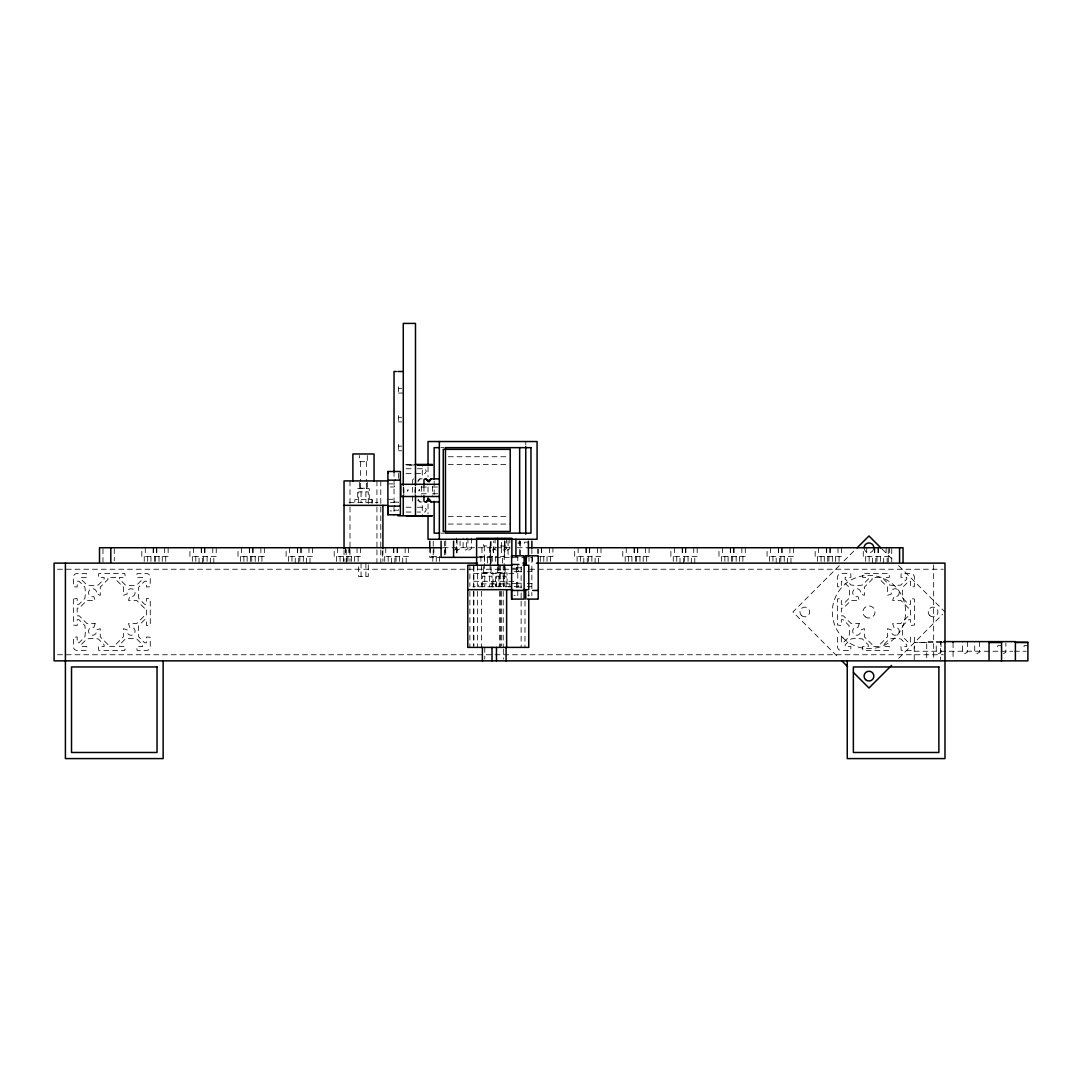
<?xml version="1.0" encoding="UTF-8"?>
<svg xmlns="http://www.w3.org/2000/svg" width="1082" height="1082" viewBox="0 0 1082 1082"><rect width="100%" height="100%" fill="white"/><g stroke="black" fill="none" stroke-linecap="round" stroke-linejoin="round"><path stroke-width="0.75" stroke-dasharray="5 3.75" d="M403.802 495.353L403.802 487.116L403.802 495.353M150.953 561.436L150.966 556.391M154.415 561.436L154.428 556.391M162.259 561.436L162.273 556.391M165.722 561.436L165.735 556.391M199.034 563.127L199.061 556.391M202.496 563.127L202.523 556.391M210.354 563.127L210.368 556.391M213.817 563.127L213.83 556.391M247.142 561.436L247.156 556.391M250.605 561.436L250.618 556.391M258.449 561.436L258.463 556.391M261.912 561.436L261.925 556.391M295.224 563.127L295.251 556.391M298.686 563.127L298.713 556.391M306.544 563.127L306.558 556.391M310.007 563.127L310.02 556.391M343.332 561.436L343.346 556.391M346.795 561.436L346.808 556.391M354.639 561.436L354.653 556.391M358.101 561.436L358.115 556.391M391.413 563.127L391.441 556.391M394.876 563.127L394.903 556.391M402.734 563.127L402.747 556.391M406.196 563.127L406.21 556.391M439.522 561.436L439.535 556.391L430.393 556.391L430.393 547.735M487.603 563.127L487.63 556.391M491.066 563.127L491.093 556.391M502.386 563.127L502.413 556.391M547.019 561.436L547.046 556.391M550.481 561.436L550.508 556.391M583.793 563.127L583.82 556.391M587.269 563.127L587.283 556.391M595.114 563.127L595.141 556.391M598.576 563.127L598.603 556.391M631.902 561.436L631.915 556.391M635.364 561.436L635.377 556.391M643.208 561.436L643.235 556.391M646.671 561.436L646.698 556.391M679.996 563.127L680.01 556.391M683.459 563.127L683.472 556.391M691.303 563.127L691.33 556.391M694.766 563.127L694.793 556.391M728.091 561.436L728.105 556.391M731.554 561.436L731.567 556.391M739.398 561.436L739.425 556.391M742.861 561.436L742.888 556.391M776.186 563.127L776.2 556.391M779.649 563.127L779.662 556.391M787.493 563.127L787.52 556.391M790.956 563.127L790.983 556.391M824.281 561.436L824.295 556.391M827.744 561.436L827.757 556.391M835.588 561.436L835.615 556.391M839.064 561.436L839.077 556.391M872.376 563.127L872.39 556.391M875.838 563.127L875.852 556.391M883.683 563.127L883.71 556.391M887.145 563.127L887.172 556.391M413.608 478.866L412.648 479.826L412.648 500.98L413.608 501.953M839.267 565.67L792.944 611.993L839.267 658.316M844.028 560.922L855.903 549.034M898.655 658.316L942.611 614.36M454.197 550.143L456.604 548.696L456.604 538.119M1003.474 653.636L1005.868 652.203L1005.868 643.127M417.95 480.543L419.681 478.866L422.264 478.866L422.264 466.193M407.833 491.174L408.036 489.659L407.441 491.066M419.14 489.632L418.95 491.147L419.532 489.74M417.882 481.747L420.059 478.866M494.068 586.782L491.079 586.782M943.45 642.383L940.556 642.41L940.556 659.695M421.304 493.771L428.026 493.744M432.611 493.771L439.346 493.744M926.719 642.383L914.209 642.41L941.881 642.383M398.46 388.438L401.665 388.438M398.46 393.064L403.275 393.05M398.46 417.3L401.665 417.3M398.46 421.912L401.665 421.912M398.46 446.149L401.665 446.163M440.847 447.65L444.202 447.65M398.46 450.775L401.665 450.775M448.273 456.753L508.526 456.753M405.709 464.435L413.405 464.435M448.273 464.448L508.526 464.448M406.048 468.763L413.608 468.763M417.354 468.763L424.915 468.763L426.362 471.17L424.915 473.578L414.338 473.578M406.048 473.578L413.608 473.578M387.883 483.897L394.227 483.897L395.16 485.439L394.227 486.981L387.883 486.981M421.304 487.035L427.782 487.035M432.611 487.035L437.466 487.035M359.616 488.225L367.312 488.225M387.883 499.289L394.227 499.289L395.16 500.831L394.227 502.373L387.883 502.373M372.127 502.467L372.127 499.573L354.815 499.573L354.882 503.428M394.037 502.143L398.46 502.143L398.46 504.55M349.04 502.467L377.902 502.467M406.048 507.242L413.608 507.242M417.354 507.242L424.915 507.242L426.362 509.649L424.915 512.043L417.354 512.043M394.037 510.217L398.46 510.217L398.46 508.202M390.02 510.934L391.508 510.934M406.048 512.043L413.608 512.043M448.273 516.371L508.526 516.371M448.273 524.067L510.204 524.067M440.847 533.155L444.202 533.155M518.008 542.15L520.564 542.15M528.422 542.15L524.567 542.15L524.567 543.664L528.422 543.691M518.008 543.691L520.564 543.691M500.29 546.004L505.132 546.004L505.132 541.392M443.201 547.735L510.488 547.735M517.21 547.735L526.907 547.735M478.69 556.391L497.071 556.391M500.533 556.391L504.807 556.391L504.807 547.735M539.593 556.391L552.902 556.391L552.902 547.735M442.267 557.352L429.757 557.352L429.757 548.696M478.028 557.352L531.884 557.352M516.547 567.834L522.66 567.834M511.61 568.226L517.967 568.226L518.887 569.768L517.967 571.296L511.61 571.296M57.481 569.24L521.74 569.24M529.68 569.24L943.288 569.24M527.286 571.296L532.046 571.296L532.966 569.768L532.046 568.226M516.547 571.688L522.66 571.688M483.356 572.554L491.052 572.554M497.436 572.554L505.132 572.554M481.436 572.933L492.973 572.933L492.973 583.901M473.808 573.609L516.547 573.609L516.547 566.427M473.808 581.305L516.547 581.305L516.547 588.5M516.547 583.225L522.66 583.225M511.61 583.617L517.967 583.617L518.887 585.159L517.967 586.687L472.766 586.782M527.286 583.617L532.046 583.617L532.966 585.159L532.046 586.687L527.286 586.687M516.547 587.08L522.66 587.08M513.95 595.249L515.248 595.249M527.84 595.249L529.328 595.249M941.881 641.612L926.719 641.612L926.719 659.695M1001.553 645.656L997.712 645.656L997.712 647.171L1001.553 647.198M1027.9 645.656L1024.059 645.656L1024.059 647.171L1027.9 647.198M914.209 651.242L999.876 651.242M1001.026 651.242L1012.779 651.242M1014.456 651.242L1026.223 651.242M57.481 654.745L943.288 654.745M508.499 586.782L510.988 586.809M420.059 501.953L418.004 499.072M417.733 500.236L419.681 501.953L422.264 501.953L422.264 514.613M496.138 550.143L493.73 548.696L493.73 541.135M455.252 548.696L457.659 550.143L460.066 548.696L460.066 541.135M882.033 549.034L893.908 560.922M898.655 565.67L944.978 611.993M880.437 556.391L880.464 563.127M876.975 556.391L877.002 563.127M869.13 556.391L869.144 563.127M865.668 556.391L865.681 563.127M832.342 556.391L832.356 561.436M828.88 556.391L828.893 561.436M821.035 556.391L821.049 561.436M817.559 556.391L817.586 561.436M784.247 556.391L784.274 563.127M780.785 556.391L780.812 563.127M772.927 556.391L772.954 563.127M769.464 556.391L769.491 563.127M736.152 556.391L736.166 561.436M732.69 556.391L732.703 561.436M724.832 556.391L724.859 561.436M721.369 556.391L721.396 561.436M688.057 556.391L688.071 563.127M684.595 556.391L684.608 563.127M676.737 556.391L676.764 563.127M673.274 556.391L673.302 563.127M639.962 556.391L639.976 561.436M636.5 556.391L636.514 561.436M628.642 556.391L628.669 561.436M625.18 556.391L625.207 561.436M591.868 556.391L591.881 563.127M588.405 556.391L588.419 563.127M580.547 556.391L580.574 563.127M577.085 556.391L577.112 563.127M543.773 556.391L543.786 561.436M540.31 556.391L540.324 561.436M532.452 556.391L532.479 563.127M528.99 556.391L529.017 563.127M495.678 556.391L495.691 563.127M492.215 556.391L492.229 563.127M484.357 556.391L484.384 563.127M480.895 556.391L480.922 563.127M436.262 556.391L436.276 561.436M432.8 556.391L432.814 561.436M399.488 556.391L399.501 563.127M396.026 556.391L396.039 563.127M388.168 556.391L388.195 563.127M384.705 556.391L384.732 563.127M351.393 556.391L351.407 561.436M347.931 556.391L347.944 561.436M340.073 556.391L340.086 561.436M336.61 556.391L336.624 561.436M303.298 556.391L303.312 563.127M299.836 556.391L299.849 563.127M291.978 556.391L292.005 563.127M288.515 556.391L288.542 563.127M255.203 556.391L255.217 561.436M251.727 556.391L251.754 561.436M243.883 556.391L243.896 561.436M240.42 556.391L240.434 561.436M207.095 556.391L207.122 563.127M203.632 556.391L203.659 563.127M195.788 556.391L195.815 563.127M192.325 556.391L192.353 563.127M159 556.391L159.027 561.436M155.537 556.391L155.565 561.436M147.693 556.391L147.707 561.436M144.231 556.391L144.244 561.436M979.521 641.612L979.521 652.203L977.127 653.636L974.72 652.203L974.72 641.612M967.403 641.612L967.403 652.203L964.995 653.636L962.588 652.203L962.588 641.612M953.066 642.776L953.066 659.695M941.056 641.612L941.056 652.203L938.649 653.636L936.241 652.203L936.241 641.612M933.671 564.804L933.671 659.168M914.209 659.695L914.358 637.284L910.584 637L910.584 642.776L908.772 642.776L902.888 636.879L902.307 631.225L902.888 625.572L908.772 619.688L910.584 619.688L910.584 625.464L914.385 625.098L914.425 599.022L910.584 598.522L910.584 604.297L908.772 604.297L902.888 598.4L902.307 592.747L902.888 587.093L908.772 581.21L910.584 581.21L910.584 586.985L914.317 586.755L914.425 577.355A3.841 3.841 0 0 0 910.584 573.514L901.13 573.676L900.968 577.355L906.73 577.355L906.73 579.168L900.846 585.051L895.193 585.633L889.539 585.051L883.642 579.168L883.642 577.355L889.418 577.355L888.998 573.528L862.909 573.528L862.489 577.355L868.264 577.355L868.264 579.168L862.368 585.051L856.714 585.633L851.061 585.051L845.177 579.168L845.177 577.355L850.939 577.355L850.722 573.636L841.323 573.514A3.841 3.841 0 0 0 837.482 577.355L837.59 586.755L841.323 586.985L841.323 581.21L843.135 581.21L849.018 587.093L849.6 592.747L849.018 598.4L843.135 604.297L841.323 604.297L841.323 598.522L837.495 598.955L837.495 625.031L841.323 625.464L841.323 619.688L843.135 619.688L849.018 625.572L849.6 631.225L849.018 636.879L843.135 642.776L841.323 642.776L841.323 637L837.59 637.23L837.482 646.617A3.841 3.841 0 0 0 841.323 650.471L850.722 650.35L850.939 646.617L845.177 646.617L845.177 644.818L851.061 638.921L856.714 638.353L862.368 638.921L868.264 644.818L868.264 646.617L862.489 646.617L862.909 650.444L889.066 650.417L889.418 646.617L883.642 646.617L883.642 644.818L889.539 638.921L895.193 638.353L900.846 638.921L906.73 644.818L906.73 646.617L900.968 646.617L901.184 650.35L910.584 650.471A3.841 3.841 0 0 0 914.425 646.617M891.73 548.696L891.73 562.167M889.58 547.735L889.58 556.391L863.26 556.391L863.26 547.735M888.268 548.696L888.268 562.167M886.117 547.735L886.117 556.391M878.259 547.735L878.259 556.391M878.029 547.735L878.029 556.391M874.797 547.735L874.797 556.391M874.567 547.735L874.567 556.391M866.723 547.735L866.723 556.391M841.485 547.735L841.485 556.391L815.165 556.391L815.165 547.735M838.023 547.735L838.023 556.391M830.164 547.735L830.164 556.391M829.935 547.735L829.935 556.391M826.702 547.735L826.702 556.391M826.472 547.735L826.472 556.391M818.628 547.735L818.628 556.391M793.39 547.735L793.39 556.391L767.07 556.391L767.07 547.735M789.914 547.735L789.914 556.391M782.07 547.735L782.07 556.391M781.84 547.735L781.84 556.391M778.607 547.735L778.607 556.391M778.377 547.735L778.377 556.391M770.533 547.735L770.533 556.391M745.282 547.735L745.282 556.391L718.975 556.391L718.975 547.735M741.819 547.735L741.819 556.391M733.975 547.735L733.975 556.391M733.745 547.735L733.745 556.391M730.512 547.735L730.512 556.391M730.282 547.735L730.282 556.391M722.438 547.735L722.438 556.391M697.187 547.735L697.187 556.391L670.881 556.391L670.881 547.735M693.724 547.735L693.724 556.391M685.88 547.735L685.88 556.391M685.65 547.735L685.65 556.391M682.417 547.735L682.417 556.391M682.187 547.735L682.187 556.391M674.343 547.735L674.343 556.391M649.092 547.735L649.092 556.391L622.786 556.391L622.786 547.735M645.629 547.735L645.629 556.391M637.785 547.735L637.785 556.391M637.555 547.735L637.555 556.391M634.322 547.735L634.322 556.391M634.093 547.735L634.093 556.391M626.248 547.735L626.248 556.391M600.997 547.735L600.997 556.391L574.691 556.391L574.691 547.735M597.534 547.735L597.534 556.391M589.69 547.735L589.69 556.391M589.46 547.735L589.46 556.391M586.228 547.735L586.228 556.391M585.998 547.735L585.998 556.391M578.153 547.735L578.153 556.391M549.44 547.735L549.44 556.391M541.595 547.735L541.595 556.391M541.365 547.735L541.365 556.391M538.133 549.183L538.133 553.511M537.903 549.183L537.903 553.511M531.884 548.696L531.857 595.776M528.76 591.327L528.76 596.277M525.757 441.537L525.757 444.905M524.973 601.213L524.973 647.388M521.132 566.873L521.132 588.04M521.132 592.977L521.132 599.563M521.132 601.213L521.132 647.388M520.564 541.203L520.564 556.189M519.374 540.743L519.374 556.202M517.778 555.81L517.778 595.776M509.852 538.119L509.852 548.696L507.444 550.143L505.037 548.696L505.037 538.119M509.879 586.471L509.879 583.901L478.542 583.901L478.542 586.782M508.067 540.743L508.067 557.352M507.052 583.901L507.052 572.933L495.515 572.933L495.515 583.901M506.39 538.119L506.39 548.696L503.982 550.143L501.575 548.696L501.575 538.119M506.092 586.782L506.092 576.206L496.476 576.206L496.476 586.782M505.132 566.697L505.132 572.933M504.604 540.743L504.604 557.352M504.51 565.237L504.51 586.417M504.171 546.004L504.171 572.554M503.685 576.206L503.685 586.782M503.685 649.078L503.685 659.168M503.211 565.237L503.211 586.417M503.211 591.327L503.211 647.388M501.345 547.735L501.345 556.391M501.291 591.327L501.291 645.738M500.668 565.237L500.668 586.417M500.668 591.327L500.668 647.388M499.357 565.237L499.357 586.417M499.357 591.327L499.357 647.388M498.883 576.206L498.883 586.782M498.396 565.913L498.396 572.554M497.436 566.697L497.436 572.933M495.854 586.782L495.854 583.901L495.786 586.471M495.083 538.119L495.083 548.696L492.675 550.143L490.268 548.696L490.268 541.135M493.5 547.735L493.5 556.391M493.27 547.735L493.27 556.391M492.689 586.471L492.689 583.901L492.621 586.782M492.012 586.782L492.012 576.206L482.396 576.206L482.396 586.782M491.052 541.392L491.052 546.004L483.356 546.004L483.356 541.392M491.052 566.697L491.052 572.933M490.701 541.676L490.701 565.237M490.092 546.004L490.092 572.554M489.808 547.735L489.808 556.391M489.605 576.206L489.605 586.782M484.79 576.206L484.79 586.782M484.79 647.388L484.79 659.168M484.317 546.004L484.317 572.554M483.356 566.697L483.356 572.933M481.95 547.735L481.95 556.391M481.449 565.237L481.449 586.417M481.449 591.327L481.449 647.388M477.595 565.237L477.595 586.417M477.595 591.327L477.595 647.388M473.808 566.427L473.808 587.093M473.808 591.327L473.808 645.738M473.74 565.237L473.74 586.417M473.74 591.327L473.74 647.388M471.373 538.119L471.373 548.696L468.966 550.143L466.572 548.696L466.572 538.119M469.886 565.237L469.886 586.417M469.886 591.327L469.886 647.388M467.911 538.119L467.911 548.696L465.503 550.143L463.11 548.696L463.11 538.119M457.037 539.269L457.037 556.202M456.712 547.735L456.712 556.391M445.73 540.743L445.73 556.202M445.405 547.735L445.405 556.391M445.175 547.735L445.175 556.391M444.54 541.203L444.54 556.189M434.139 481.179L434.139 494.596M433.855 547.735L433.855 556.391M433.219 541.203L433.219 557.352M432.611 486.318L432.611 495.407M428.026 466.815L428.026 476.919M428.026 487.035L428.026 495.461M428.026 503.887L428.026 513.991M423.955 486.318L423.955 495.407M421.304 486.318L421.304 495.407M415.488 487.103L415.488 495.542M408.617 547.735L408.617 556.391L382.298 556.391L382.298 547.735M405.155 547.735L405.155 556.391M403.275 486.941L403.275 495.678M398.46 386.707L398.46 394.795M398.46 415.569L398.46 423.644M398.46 444.418L398.46 452.506M398.46 473.416L398.46 478.947M397.31 547.735L397.31 556.391M397.08 547.735L397.08 556.391M394.037 471.495L394.037 515.803M393.848 547.735L393.848 556.391M393.618 547.735L393.618 556.391M385.76 547.735L385.76 556.391M382.906 549.872L382.906 561.409M380.783 480.922L380.783 503.725M380.783 506.998L380.783 548.222M380.783 549.872L380.783 563.059M376.942 480.922L376.942 503.725M376.942 506.998L376.942 548.222M376.942 549.872L376.942 563.059M372.059 499.573L372.059 503.428M369.246 499.573L369.246 488.618L357.696 488.618L357.696 499.573M368.272 503.428L368.272 491.877L358.656 491.877L358.656 503.428M368.272 564.75L368.272 576.53L358.656 576.53L358.656 564.75M367.312 455.522L367.312 461.676L359.616 461.676L359.616 455.522M367.312 482.383L367.312 488.618M366.352 461.676L366.352 481.585M366.352 483.248L366.352 488.225M365.878 491.877L365.878 502.467M365.878 563.059L365.878 576.53M361.063 491.877L361.063 502.467M361.063 563.059L361.063 576.53M360.59 461.676L360.59 481.585M360.59 483.248L360.59 488.225M360.522 547.735L360.522 556.391L334.203 556.391L334.203 547.735M359.616 482.383L359.616 488.618M357.06 547.735L357.06 556.391M350 480.922L350 503.725M350 506.998L350 548.222M350 549.872L350 561.409M349.216 547.735L349.216 556.391M348.986 547.735L348.986 556.391M346.159 549.872L346.159 563.059M345.753 547.735L345.753 556.391M345.523 547.735L345.523 556.391M344.035 549.872L344.035 561.409M337.665 547.735L337.665 556.391M312.428 547.735L312.428 556.391L286.108 556.391L286.108 547.735M308.965 547.735L308.965 556.391M301.121 547.735L301.121 556.391M300.891 547.735L300.891 556.391M297.658 547.735L297.658 556.391M297.428 547.735L297.428 556.391M289.57 547.735L289.57 556.391M264.333 547.735L264.333 556.391L238.013 556.391L238.013 547.735M260.87 547.735L260.87 556.391M253.026 547.735L253.026 556.391M252.796 547.735L252.796 556.391M249.563 547.735L249.563 556.391M249.333 547.735L249.333 556.391M241.475 547.735L241.475 556.391M216.238 547.735L216.238 556.391L189.918 556.391L189.918 547.735M212.775 547.735L212.775 556.391M204.931 547.735L204.931 556.391M204.701 547.735L204.701 556.391M201.468 547.735L201.468 556.391M201.238 547.735L201.238 556.391M193.38 547.735L193.38 556.391M168.143 547.735L168.143 556.391L141.823 556.391L141.823 547.735M164.68 547.735L164.68 556.391M156.836 547.735L156.836 556.391M156.606 547.735L156.606 556.391M153.374 547.735L153.374 556.391M153.144 547.735L153.144 556.391M145.286 547.735L145.286 556.391M114.273 548.696L114.273 560.76M102.966 548.696L102.966 562.167M873.688 549.129A4.883 4.883 0 0 1 864.248 549.129M415.123 487.116L415.123 495.353L415.123 487.103M73.346 599.022L73.387 625.098L77.187 625.464L77.187 619.688L79 619.688L84.883 625.572L85.464 631.225L84.883 636.879L79 642.776L77.187 642.776L77.187 637L73.454 637.23L73.333 646.617A3.841 3.841 0 0 0 77.187 650.471L86.574 650.35L86.803 646.617L81.028 646.617L81.028 644.818L86.925 638.921L92.579 638.353L98.232 638.921L104.115 644.818L104.115 646.617L98.354 646.617L98.705 650.417L124.849 650.444L125.282 646.617L119.507 646.617L119.507 644.818L125.404 638.921L131.057 638.353L136.711 638.921L142.594 644.818L142.594 646.617L136.819 646.617L137.049 650.35L146.449 650.471A3.841 3.841 0 0 0 150.29 646.617L150.168 637.23L146.449 637L146.449 642.776L144.636 642.776L138.753 636.879L138.171 631.225L138.753 625.572L144.636 619.688L146.449 619.688L146.449 625.464L150.276 625.031L150.249 598.873L146.449 598.522L146.449 604.297L144.636 604.297L138.753 598.4L138.171 592.747L138.753 587.093L144.636 581.21L146.449 581.21L146.449 586.985L150.168 586.755L150.29 577.355A3.841 3.841 0 0 0 146.449 573.514L136.995 573.676L136.819 577.355L142.594 577.355L142.594 579.168L136.711 585.051L131.057 585.633L125.404 585.051L119.507 579.168L119.507 577.355L125.282 577.355L124.849 573.528L98.773 573.528L98.354 577.355L104.115 577.355L104.115 579.168L98.232 585.051L92.579 585.633L86.925 585.051L81.028 579.168L81.028 577.355L86.803 577.355L86.574 573.636L77.187 573.514A3.841 3.841 0 0 0 73.333 577.355L73.454 586.755L77.187 586.985L77.187 581.21L79 581.21L84.883 587.093L85.464 592.747L84.883 598.4L79 604.297L77.187 604.297L77.187 598.522L73.36 598.955M95.135 623.53L93.85 627.398A4.044 4.044 0 0 0 88.562 630.792A4.044 4.044 0 0 0 93.011 635.242A4.044 4.044 0 0 0 96.406 629.954L100.274 628.669L100.274 636.879L107.97 644.574L107.97 646.617L115.666 646.617L115.666 644.574L123.362 636.879L123.362 628.669L127.216 629.954A4.044 4.044 0 0 0 130.624 635.242A4.044 4.044 0 0 0 135.074 630.792A4.044 4.044 0 0 0 129.772 627.398L128.488 623.53L136.711 623.53L144.406 615.834L146.449 615.834L146.449 608.138L144.406 608.138L136.711 600.442L128.488 600.442L129.772 596.588A4.044 4.044 0 0 0 135.074 593.179A4.044 4.044 0 0 0 130.624 588.73A4.044 4.044 0 0 0 127.216 594.032L123.362 595.316L123.362 587.093L115.666 579.397L115.666 577.355L107.97 577.355L107.97 579.397L100.274 587.093L100.274 595.316L96.406 594.032A4.044 4.044 0 0 0 93.011 588.73A4.044 4.044 0 0 0 88.562 593.179A4.044 4.044 0 0 0 93.85 596.588L95.135 600.442L86.925 600.442L79.229 608.138L77.187 608.138L77.187 615.834L79.229 615.834L86.925 623.53L95.135 623.53M859.284 623.53L857.999 627.398A4.044 4.044 0 0 0 852.697 630.792A4.044 4.044 0 0 0 857.147 635.242A4.044 4.044 0 0 0 860.542 629.954L864.41 628.669L864.41 636.879L872.106 644.574L872.106 646.617L879.801 646.617L879.801 644.574L887.497 636.879L887.497 628.669L891.365 629.954A4.044 4.044 0 0 0 894.76 635.242A4.044 4.044 0 0 0 899.21 630.792A4.044 4.044 0 0 0 893.908 627.398L892.623 623.53L900.846 623.53L908.542 615.834L910.584 615.834L910.584 608.138L908.542 608.138L900.846 600.442L892.623 600.442L893.908 596.588A4.044 4.044 0 0 0 899.21 593.179A4.044 4.044 0 0 0 894.76 588.73A4.044 4.044 0 0 0 891.365 594.032L887.497 595.316L887.497 587.093L879.801 579.397L879.801 577.355L872.106 577.355L872.106 579.397L864.41 587.093L864.41 595.316L860.542 594.032A4.044 4.044 0 0 0 857.147 588.73A4.044 4.044 0 0 0 852.697 593.179A4.044 4.044 0 0 0 857.999 596.588L859.284 600.442L851.061 600.442L843.365 608.138L841.323 608.138L841.323 615.834L843.365 615.834L851.061 623.53L859.284 623.53M414.433 465.017L406.102 465.03L414.433 465.017M843.108 637.961A36.653 36.653 0 0 0 904.39 621.406A36.653 36.653 0 0 0 859.406 576.611A36.653 36.653 0 0 0 843.108 637.961M929.641 615.442A4.883 4.883 0 0 0 937.81 613.251A4.883 4.883 0 0 0 931.832 607.273A4.883 4.883 0 0 0 929.641 615.442M801.383 615.442A4.883 4.883 0 0 0 809.552 613.251A4.883 4.883 0 0 0 803.574 607.273A4.883 4.883 0 0 0 801.383 615.442M865.221 616.821A6.113 6.113 0 0 0 875.013 612.818A6.113 6.113 0 0 0 866.655 606.339A6.113 6.113 0 0 0 865.221 616.821"/><path stroke-width="1.5" d="M344.035 505.348L387.897 505.348L387.897 471.495L399.61 471.495M511.624 565.264L511.637 555.81L523.336 555.81M525.703 565.264L525.717 555.81L537.429 555.81M525.703 564.466L525.717 555.81M431.001 478.866L428.77 480.597L424.915 478.866L423.955 479.826L423.955 485.412M857.093 547.857L868.968 535.969L880.843 547.857M891.527 665.444L868.968 688.003L853.522 672.571M426.213 501.953L427.999 499.194L429.202 499.059L431.258 501.94L438.386 501.953M396.35 371.505L394.037 371.505L394.037 472.171M397.865 371.505L402.504 371.505M439.17 447.65L434.139 447.65L434.139 479.502M414.947 464.435L432.421 464.435M438.386 478.866L431.258 478.88L429.202 481.747L427.931 481.531L426.213 478.866M388.654 480.151L395.187 480.151M395.512 480.151L400.381 480.151M387.897 480.922L344.035 480.922L344.035 548.222M439.346 484.303L400.746 484.303L400.746 496.516L439.346 496.516M388.654 506.119L394.497 506.119M394.822 506.119L400.381 506.119M387.897 514.775L387.883 506.119L387.897 514.775L399.61 514.775M397.865 515.803L402.504 515.803M439.17 533.155L434.139 533.155L434.139 501.304M441.943 547.735L99.503 547.735L99.503 562.167M528.002 547.735L903.037 547.735L903.037 562.167M477.162 557.352L441.077 557.352L441.077 541.203M523.377 557.352L526.731 557.352M477.338 563.127L54.1 563.127L54.1 660.859L1027.9 660.859L1027.9 642.41L1015.389 642.383L1027.9 642.41M522.917 563.127L526.298 563.127M536.429 563.127L944.978 563.127L944.978 758.59L847.247 758.59L847.247 660.859M512.381 564.466L518.914 564.466M512.111 565.237L467.776 565.237L467.776 647.388L528.76 647.388L528.76 599.563M523.052 565.237L528.76 565.237L528.76 589.676L523.769 589.676M467.776 589.676L512.597 589.676M512.381 590.447L518.224 590.447M518.548 590.447L523.35 590.447M532.628 590.447L538.2 590.447M511.637 599.103L511.61 590.447L511.637 599.103L524.121 599.103L524.121 555.81M527.245 599.103L537.429 599.103M943.558 641.612L1015.389 641.612L1015.389 659.695M1001.553 642.41L989.043 642.383L1001.553 642.41L1001.553 660.859M841.647 660.683L847.585 666.62M431.001 501.953L428.486 500.236L426.524 501.953L424.915 501.953L423.955 500.98L423.955 496.097M525.717 599.103L525.703 590.447M989.043 641.612L989.043 659.695M953.066 641.612L953.066 642.383M899.575 547.735L899.575 562.167M538.2 555.81L538.2 599.103M531.884 541.203L531.884 547.871M528.422 541.203L528.422 556.189M525.757 446.596L525.757 534.21M519.658 447.65L519.658 533.155M515.911 539.269L515.911 556.202M511.867 556.824L511.867 538.309L476.621 538.309L476.621 565.237M511.637 555.81L511.637 557.744M511.637 565.237L511.637 589.676M506.633 589.676L506.633 647.388M506.092 647.388L506.092 660.859M497.788 538.309L497.788 565.237M496.476 647.388L496.476 660.859M492.012 647.388L492.012 660.859M482.396 647.388L482.396 660.859M453.574 541.189L453.574 557.352M439.346 441.537L439.346 539.269M429.757 541.203L429.757 547.871M428.026 465.125L428.026 441.537L537.078 441.537L537.078 539.269L428.026 539.269L428.026 515.681M428.026 497.95L428.026 500.98M415.488 485.426L415.488 323.41L403.275 323.41L403.275 485.426M415.488 495.542L415.488 515.803L403.275 515.803L403.275 495.542M400.381 471.495L400.381 514.775M387.897 471.495L387.897 473.416M382.906 505.348L382.906 548.222M374.047 480.922L374.047 453.98L352.894 453.98L352.894 480.922M163.139 660.859L163.139 758.59L65.407 758.59L65.407 563.127M110.81 547.735L110.81 562.167M864.072 547.857A4.883 4.883 0 0 1 868.968 542.975A4.883 4.883 0 0 1 873.85 547.857M413.797 515.992L406.102 515.803L421.101 515.803L413.797 515.992M425.104 515.992L417.409 515.803L432.421 515.803L425.104 515.992M530.964 447.65L445.446 447.65L445.446 533.155L530.964 533.155L530.964 447.65M510.204 449.355L443.255 449.355L443.255 531.451L510.204 531.451L510.204 449.355M432.421 465.017L417.409 465.017L432.408 465.03M157.039 666.958L71.52 666.958L71.52 752.477L157.039 752.477L157.039 666.958M938.878 666.958L853.36 666.958L853.36 752.477L938.878 752.477L938.878 666.958M865.505 679.577A4.883 4.883 0 0 0 873.688 677.386A4.883 4.883 0 0 0 867.696 671.395A4.883 4.883 0 0 0 865.505 679.577"/></g></svg>
